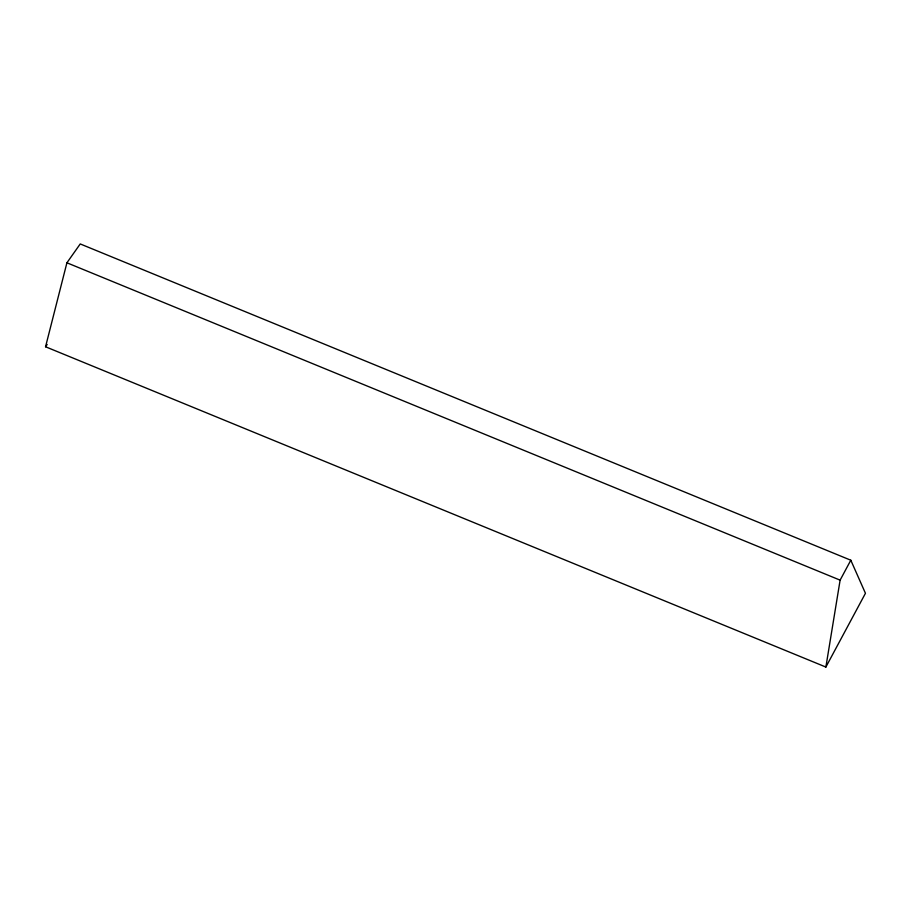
<?xml version="1.0" encoding="UTF-8"?>
<svg xmlns="http://www.w3.org/2000/svg" width="911" height="911" viewBox="0 0 911 911"><rect width="100%" height="100%" fill="white"/><g stroke="black" fill="none" stroke-linecap="round" stroke-linejoin="round"><path stroke-width="1.37" d="M825.878 667.057L840.113 580.148L850.806 560.219L80.236 243.943L66.913 262.789L45.55 346.772L825.878 667.057L865.45 593.289L850.806 560.219M45.55 346.772L47.167 344.483M66.913 262.789L840.113 580.148"/></g></svg>
